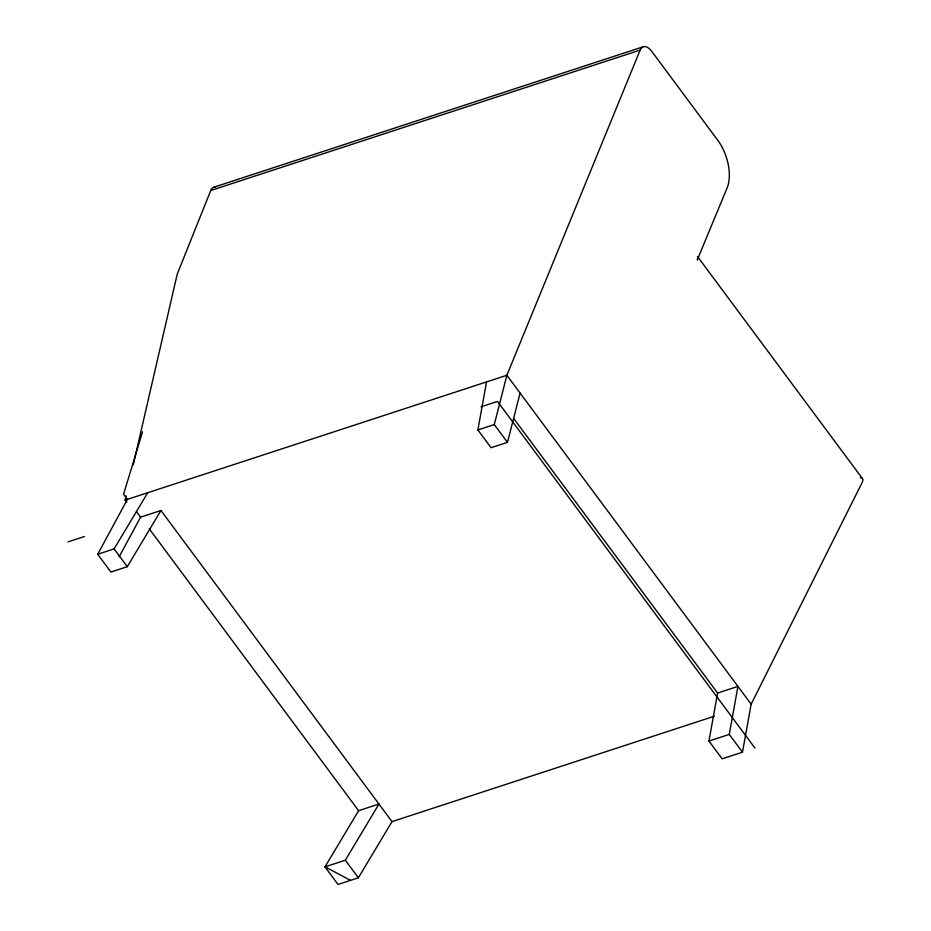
<?xml version="1.0" encoding="UTF-8"?>
<svg xmlns="http://www.w3.org/2000/svg" width="931" height="931" viewBox="0 0 931 931"><rect width="100%" height="100%" fill="white"/><g stroke="black" fill="none" stroke-linecap="round" stroke-linejoin="round"><path stroke-width="1.4" d="M520.08 393.057L507.488 442.341L491.079 447.706L477.871 429.936L486.541 381.931M860.372 477.789A9.019 4.061 -36.6 0 1 862.292 482.235L751.154 704.185L742.484 752.19L722.142 758.835L708.945 741.053L717.603 693.048L513.575 418.333M742.484 752.19L729.276 734.408L737.946 686.403L717.603 693.048M126.791 502.426L125.091 500.133L126.069 495.897M133.238 464.825L177.216 274.18L210.743 190.518A14.349 7.634 71.9 0 1 215.643 186.98M507.488 442.341L494.28 424.571L506.871 375.274L640.144 50.088A14.349 7.634 71.9 0 1 651.549 51.1L717.836 140.36A34.773 18.492 71.9 0 1 727.216 187.736L697.249 260.005A9.019 4.061 -36.6 0 0 697.785 257.119M142.559 431.821L123.579 494.233L127.407 499.377L97.697 554.259L110.905 572.041L127.314 566.676L160.947 510.502L392.009 821.631L358.377 877.793L338.046 884.45L324.989 866.866L358.621 810.692L378.952 804.047L345.32 860.209L324.989 866.866M119.191 556.726L140.604 517.159L160.947 510.502M97.697 554.259L114.106 548.894L147.738 492.732M213.653 187.271L643.053 46.841M210.743 190.518L640.144 50.088M125.091 500.133L506.871 375.274L751.154 704.185M68.079 541.854L84.488 536.489M481.071 406.789L497.491 401.424L754.96 748.105M477.871 429.936L494.28 424.571M392.009 821.631L714.286 716.242M708.945 741.053L729.276 734.408M325.117 866.819L350.522 880.365M697.552 256.584L862.606 478.825M136.485 511.596L140.604 517.159M149.263 528.808L358.621 810.692M114.106 548.894L127.314 566.676M345.32 860.209L358.377 877.793"/></g></svg>
